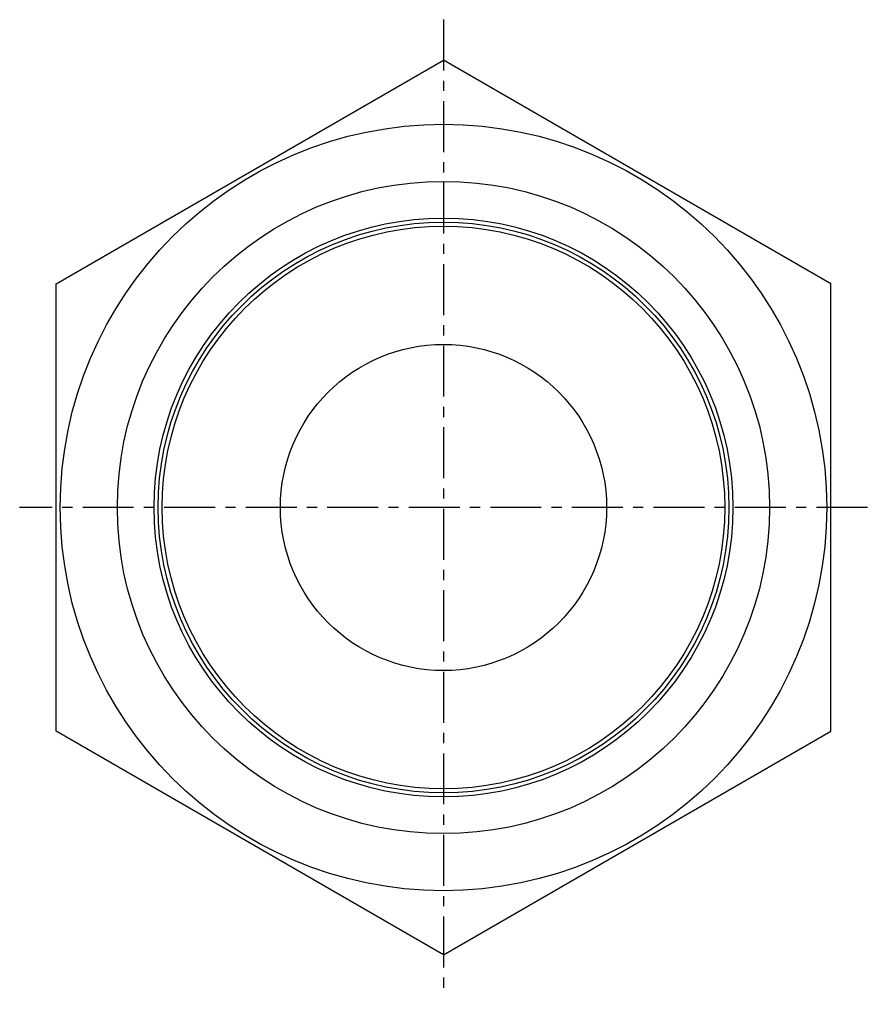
# Model space of a CAD drawing. Extents: x 4.5 to 90.9, y -19.2 to 68.3.
# Drawn here: x 70.11 to 90.91, y -2.05 to 21.89 of the extents above; entities that cross this region are included whole.
import ezdxf

# ---------------------------------------------------------------- set-up
doc = ezdxf.new("R2010")
doc.units = 0
doc.linetypes.add('CENTER', pattern=[2, 1.25, -0.25, 0.25, -0.25])
doc.layers.get('0').update_dxf_attribs({"linetype": 'CONTINUOUS'})
doc.layers.add('CENTER', color=1, linetype='CENTER')

msp = doc.modelspace()

# ---------------------------------------------------------------- linework, layer by layer
at = {"color": 7, "linetype": 'CONTINUOUS'}
for p, q in [((71.011, 15.406), (80.511, 20.891)), ((90.011, 15.406), (80.511, 20.891)), ((71.011, 4.437), (71.011, 15.406)), ((90.011, 4.437), (90.011, 15.406)), ((80.511, -1.048), (71.011, 4.437)), ((80.511, -1.048), (90.011, 4.437))]:
    msp.add_line(p, q, dxfattribs=at)
for radius in [9.4, 8, 7.1, 7, 6.9, 4]:
    msp.add_circle((80.511, 9.922), radius, dxfattribs=at)
at = {"layer": 'CENTER', "color": 1, "linetype": 'CENTER'}
for p, q in [((80.511, 21.891), (80.511, -2.048)), ((90.911, 9.922), (70.111, 9.922))]:
    msp.add_line(p, q, dxfattribs=at)

doc.saveas('drawing.dxf')
